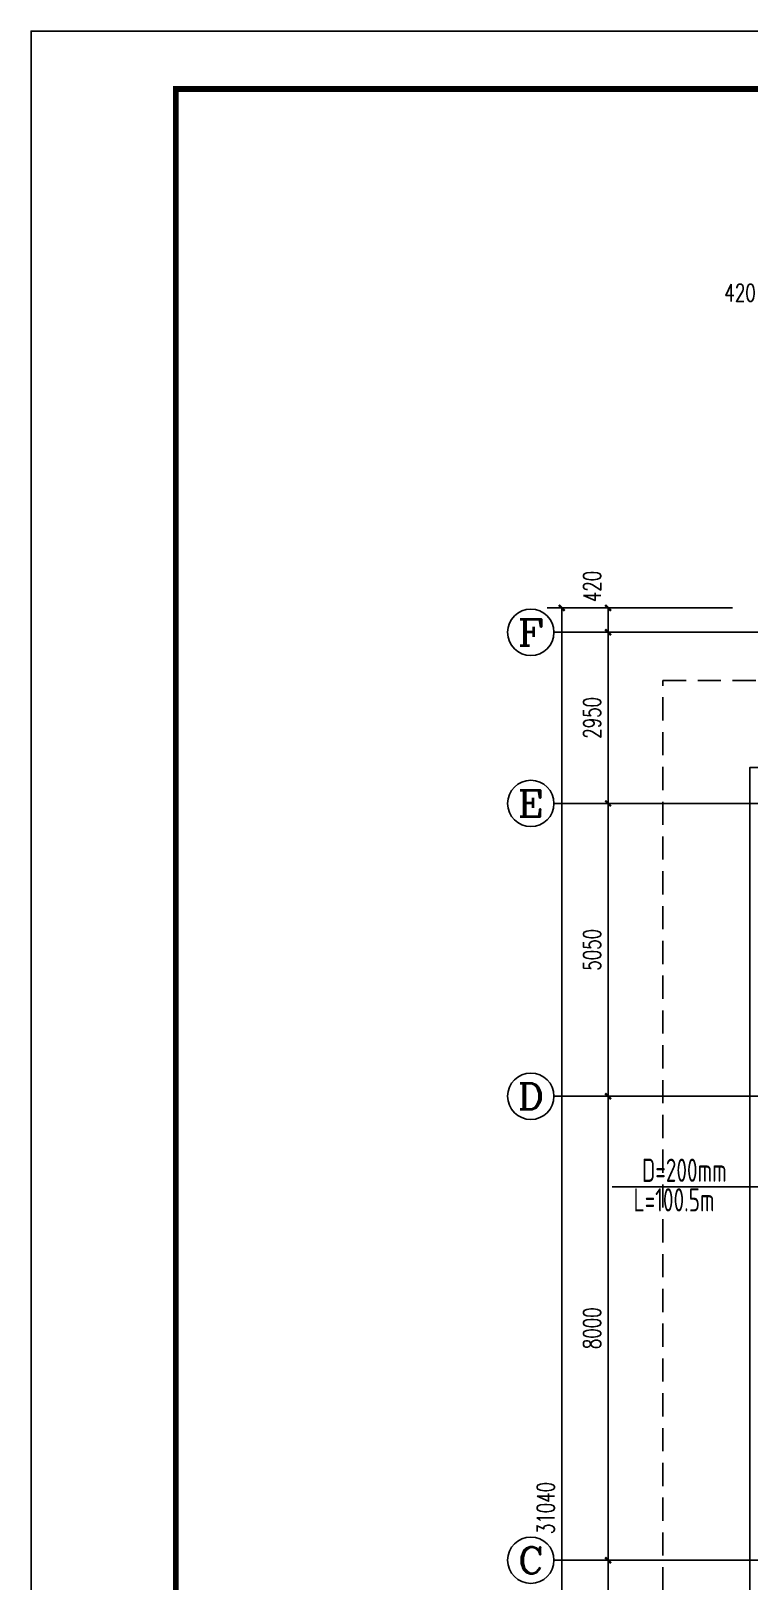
# Model space of a CAD drawing. Extents: x 2430460 to 2514560, y -608375 to -364775.
# Drawn here: x 2430460 to 2442863, y -452918 to -426175 of the extents above; entities that cross this region are included whole.
import ezdxf
from ezdxf.enums import TextEntityAlignment as Align

# ---------------------------------------------------------------- set-up
doc = ezdxf.new("R2010")
doc.units = 0
doc.header["$LTSCALE"] = 1000
doc.header["$MEASUREMENT"] = 0
doc.linetypes.add('_DASH', pattern=[0.6, 0.4, -0.2])
for name, color, linetype in [('AXIS', 3, 'Continuous'), ('AXIS_TEXT', 7, 'Continuous'), ('CURTWALL', 4, 'Continuous'), ('PUB_DIM', 3, 'Continuous'), ('TK', 4, 'Continuous')]:
    doc.layers.add(name, color=color, linetype=linetype)
doc.styles.add('26#标准$0$TSSD_REIN', font='Tssdeng.shx', dxfattribs={"width": 0.7, "bigfont": 'tssdchn.shx'})
doc.styles.add('_TCH_AXIS', font='COMPLEX', dxfattribs={"bigfont": 'GBCBIG'})
doc.styles.add('_TCH_DIM_T3', font='SIMPLEX', dxfattribs={"width": 0.705882, "bigfont": 'GBCBIG'})
doc.styles.add('COMPLEX', font='COMPLEX')
doc.styles.add('HZTXT1', font='romans.shx', dxfattribs={"width": 0.7, "bigfont": 'GBHZFS.SHX'})
doc.styles.get("Standard").update_dxf_attribs({"font": 'gbenor.shx', "bigfont": 'gbcbig.shx'})
doc.dimstyles.new('_TCH_ARCH&&100', dxfattribs={"dimtxt": 297.5, "dimasz": 100, "dimexe": 250, "dimexo": 300, "dimgap": 126.25, "dimtad": 1, "dimdec": 0, "dimzin": 0, "dimdsep": 46, "dimtxsty": '_TCH_DIM_T3', "dimblk": 'ARCHTICK', "dimcen": 0.09, "dimclrt": 7, "dimazin": 2, "dimtfac": 1, "dimtdec": 0, "dimtix": 1, "dimtmove": 2, "dimatfit": 3, "dimfxl": 30, "dimtolj": 1, "dimtzin": 0, "dimarcsym": 0})

# ---------------------------------------------------------------- blocks, each defined once
blk = doc.blocks.new('_ArchTick')
at = {"color": 0, "linetype": 'ByBlock', "const_width": 0.4}
blk.add_lwpolyline([(-0.5, -0.5), (0.5, 0.5)], dxfattribs=at)
blk = doc.blocks.new('*D105')
at = {"layer": 'Defpoints', "color": 0, "transparency": 16777216}
for p in [(-43367, 27780), (-40920, 27780), (-40920, 27360)]:
    blk.add_point(p, dxfattribs=at)
at = {"layer": 'PUB_DIM', "color": 0, "lineweight": -2, "transparency": 16777216}
for p, q in [((-41220, 27780), (-43617, 27780)), ((-43367, 27360), (-43367, 27780)), ((-41220, 27360), (-43617, 27360))]:
    blk.add_line(p, q, dxfattribs=at)
at = {"layer": 'PUB_DIM', "color": 0, "lineweight": -2, "transparency": 16777216, "xscale": 100, "yscale": 100, "zscale": 100}
for p, rotation in [((-43367, 27780), 90), ((-43367, 27360), 270)]:
    blk.add_blockref('_ArchTick', p, dxfattribs=dict(at, rotation=rotation))
at = {"layer": 'PUB_DIM', "color": 7, "transparency": 16777216, "insert": (-43642, 28150), "char_height": 297.5, "attachment_point": 5, "rotation": 90, "style": '_TCH_DIM_T3'}
blk.add_mtext('\\A1;420', dxfattribs=at)
blk = doc.blocks.new('*D106')
at = {"layer": 'Defpoints', "color": 0, "transparency": 16777216}
for p in [(-43367, 27360), (-40920, 27360), (-40920, 24410)]:
    blk.add_point(p, dxfattribs=at)
at = {"layer": 'PUB_DIM', "color": 0, "lineweight": -2, "transparency": 16777216}
for p, q in [((-41220, 27360), (-43617, 27360)), ((-43367, 24410), (-43367, 27360)), ((-41220, 24410), (-43617, 24410))]:
    blk.add_line(p, q, dxfattribs=at)
at = {"layer": 'PUB_DIM', "color": 0, "lineweight": -2, "transparency": 16777216, "xscale": 100, "yscale": 100, "zscale": 100}
for p, rotation in [((-43367, 27360), 90), ((-43367, 24410), 270)]:
    blk.add_blockref('_ArchTick', p, dxfattribs=dict(at, rotation=rotation))
at = {"layer": 'PUB_DIM', "color": 7, "transparency": 16777216, "insert": (-43642, 25885), "char_height": 297.5, "attachment_point": 5, "rotation": 90, "style": '_TCH_DIM_T3'}
blk.add_mtext('\\A1;2950', dxfattribs=at)
blk = doc.blocks.new('*D107')
at = {"layer": 'Defpoints', "color": 0, "transparency": 16777216}
for p in [(-43367, 24410), (-40920, 24410), (-40920, 19360)]:
    blk.add_point(p, dxfattribs=at)
at = {"layer": 'PUB_DIM', "color": 0, "lineweight": -2, "transparency": 16777216}
for p, q in [((-41220, 24410), (-43617, 24410)), ((-43367, 19360), (-43367, 24410)), ((-41220, 19360), (-43617, 19360))]:
    blk.add_line(p, q, dxfattribs=at)
at = {"layer": 'PUB_DIM', "color": 0, "lineweight": -2, "transparency": 16777216, "xscale": 100, "yscale": 100, "zscale": 100}
for p, rotation in [((-43367, 24410), 90), ((-43367, 19360), 270)]:
    blk.add_blockref('_ArchTick', p, dxfattribs=dict(at, rotation=rotation))
at = {"layer": 'PUB_DIM', "color": 7, "transparency": 16777216, "insert": (-43642, 21885), "char_height": 297.5, "attachment_point": 5, "rotation": 90, "style": '_TCH_DIM_T3'}
blk.add_mtext('\\A1;5050', dxfattribs=at)
blk = doc.blocks.new('*D108')
at = {"layer": 'Defpoints', "color": 0, "transparency": 16777216}
for p in [(-43367, 19360), (-40920, 19360), (-40920, 11360)]:
    blk.add_point(p, dxfattribs=at)
at = {"layer": 'PUB_DIM', "color": 0, "lineweight": -2, "transparency": 16777216}
for p, q in [((-41220, 19360), (-43617, 19360)), ((-43367, 11360), (-43367, 19360)), ((-41220, 11360), (-43617, 11360))]:
    blk.add_line(p, q, dxfattribs=at)
at = {"layer": 'PUB_DIM', "color": 0, "lineweight": -2, "transparency": 16777216, "xscale": 100, "yscale": 100, "zscale": 100}
for p, rotation in [((-43367, 19360), 90), ((-43367, 11360), 270)]:
    blk.add_blockref('_ArchTick', p, dxfattribs=dict(at, rotation=rotation))
at = {"layer": 'PUB_DIM', "color": 7, "transparency": 16777216, "insert": (-43642, 15360), "char_height": 297.5, "attachment_point": 5, "rotation": 90, "style": '_TCH_DIM_T3'}
blk.add_mtext('\\A1;8000', dxfattribs=at)
blk = doc.blocks.new('*D109')
at = {"layer": 'Defpoints', "color": 0, "transparency": 16777216}
for p in [(-43367, 11360), (-40920, 11360), (-40920, 3360)]:
    blk.add_point(p, dxfattribs=at)
at = {"layer": 'PUB_DIM', "color": 0, "lineweight": -2, "transparency": 16777216}
for p, q in [((-41220, 11360), (-43617, 11360)), ((-43367, 3360), (-43367, 11360)), ((-41220, 3360), (-43617, 3360))]:
    blk.add_line(p, q, dxfattribs=at)
at = {"layer": 'PUB_DIM', "color": 0, "lineweight": -2, "transparency": 16777216, "xscale": 100, "yscale": 100, "zscale": 100}
for p, rotation in [((-43367, 11360), 90), ((-43367, 3360), 270)]:
    blk.add_blockref('_ArchTick', p, dxfattribs=dict(at, rotation=rotation))
at = {"layer": 'PUB_DIM', "color": 7, "transparency": 16777216, "insert": (-43642, 7360), "char_height": 297.5, "attachment_point": 5, "rotation": 90, "style": '_TCH_DIM_T3'}
blk.add_mtext('\\A1;8000', dxfattribs=at)
blk = doc.blocks.new('*D112')
at = {"layer": 'Defpoints', "color": 0, "transparency": 16777216}
for p in [(-44167, 27780), (-42976, 27780), (-42976, -3260)]:
    blk.add_point(p, dxfattribs=at)
at = {"layer": 'PUB_DIM', "color": 0, "lineweight": -2, "transparency": 16777216}
for p, q in [((-43276, 27780), (-44417, 27780)), ((-44167, -3260), (-44167, 27780)), ((-43276, -3260), (-44417, -3260))]:
    blk.add_line(p, q, dxfattribs=at)
at = {"layer": 'PUB_DIM', "color": 0, "lineweight": -2, "transparency": 16777216, "xscale": 100, "yscale": 100, "zscale": 100}
for p, rotation in [((-44167, 27780), 90), ((-44167, -3260), 270)]:
    blk.add_blockref('_ArchTick', p, dxfattribs=dict(at, rotation=rotation))
at = {"layer": 'PUB_DIM', "color": 7, "transparency": 16777216, "insert": (-44442, 12260), "char_height": 297.5, "attachment_point": 5, "rotation": 90, "style": '_TCH_DIM_T3'}
blk.add_mtext('\\A1;31040', dxfattribs=at)
blk = doc.blocks.new('*D123')
at = {"layer": 'Defpoints', "color": 0, "transparency": 16777216}
for p in [(-40300, 32940), (-40720, 31924), (-40300, 31924)]:
    blk.add_point(p, dxfattribs=at)
at = {"layer": 'PUB_DIM', "color": 0, "lineweight": -2, "transparency": 16777216}
for p, q in [((-40720, 32224), (-40720, 33190)), ((-40300, 32224), (-40300, 33190)), ((-40720, 32940), (-40300, 32940))]:
    blk.add_line(p, q, dxfattribs=at)
at = {"layer": 'PUB_DIM', "color": 0, "lineweight": -2, "transparency": 16777216, "xscale": 100, "yscale": 100, "zscale": 100, "rotation": 180}
blk.add_blockref('_ArchTick', (-40720, 32940), dxfattribs=at)
at = {"layer": 'PUB_DIM', "color": 0, "lineweight": -2, "transparency": 16777216, "xscale": 100, "yscale": 100, "zscale": 100}
blk.add_blockref('_ArchTick', (-40300, 32940), dxfattribs=at)
at = {"layer": 'PUB_DIM', "color": 7, "transparency": 16777216, "insert": (-41090, 33215), "char_height": 297.5, "attachment_point": 5, "style": '_TCH_DIM_T3'}
blk.add_mtext('\\A1;420', dxfattribs=at)
blk = doc.blocks.new('*D216')
at = {"layer": 'Defpoints', "color": 0, "transparency": 16777216}
for p in [(-43367, 27780), (-40920, 27780), (-40920, 27360)]:
    blk.add_point(p, dxfattribs=at)
at = {"layer": 'PUB_DIM', "color": 0, "lineweight": -2, "transparency": 16777216}
for p, q in [((-41220, 27780), (-43617, 27780)), ((-43367, 27360), (-43367, 27780)), ((-41220, 27360), (-43617, 27360))]:
    blk.add_line(p, q, dxfattribs=at)
at = {"layer": 'PUB_DIM', "color": 0, "lineweight": -2, "transparency": 16777216, "xscale": 100, "yscale": 100, "zscale": 100}
for p, rotation in [((-43367, 27780), 90), ((-43367, 27360), 270)]:
    blk.add_blockref('_ArchTick', p, dxfattribs=dict(at, rotation=rotation))
at = {"layer": 'PUB_DIM', "color": 7, "transparency": 16777216, "insert": (-43642, 28150), "char_height": 297.5, "attachment_point": 5, "rotation": 90, "style": '_TCH_DIM_T3'}
blk.add_mtext('\\A1;420', dxfattribs=at)
blk = doc.blocks.new('*D217')
at = {"layer": 'Defpoints', "color": 0, "transparency": 16777216}
for p in [(-43367, 27360), (-40920, 27360), (-40920, 24410)]:
    blk.add_point(p, dxfattribs=at)
at = {"layer": 'PUB_DIM', "color": 0, "lineweight": -2, "transparency": 16777216}
for p, q in [((-41220, 27360), (-43617, 27360)), ((-43367, 24410), (-43367, 27360)), ((-41220, 24410), (-43617, 24410))]:
    blk.add_line(p, q, dxfattribs=at)
at = {"layer": 'PUB_DIM', "color": 0, "lineweight": -2, "transparency": 16777216, "xscale": 100, "yscale": 100, "zscale": 100}
for p, rotation in [((-43367, 27360), 90), ((-43367, 24410), 270)]:
    blk.add_blockref('_ArchTick', p, dxfattribs=dict(at, rotation=rotation))
at = {"layer": 'PUB_DIM', "color": 7, "transparency": 16777216, "insert": (-43642, 25885), "char_height": 297.5, "attachment_point": 5, "rotation": 90, "style": '_TCH_DIM_T3'}
blk.add_mtext('\\A1;2950', dxfattribs=at)
blk = doc.blocks.new('*D218')
at = {"layer": 'Defpoints', "color": 0, "transparency": 16777216}
for p in [(-43367, 24410), (-40920, 24410), (-40920, 19360)]:
    blk.add_point(p, dxfattribs=at)
at = {"layer": 'PUB_DIM', "color": 0, "lineweight": -2, "transparency": 16777216}
for p, q in [((-41220, 24410), (-43617, 24410)), ((-43367, 19360), (-43367, 24410)), ((-41220, 19360), (-43617, 19360))]:
    blk.add_line(p, q, dxfattribs=at)
at = {"layer": 'PUB_DIM', "color": 0, "lineweight": -2, "transparency": 16777216, "xscale": 100, "yscale": 100, "zscale": 100}
for p, rotation in [((-43367, 24410), 90), ((-43367, 19360), 270)]:
    blk.add_blockref('_ArchTick', p, dxfattribs=dict(at, rotation=rotation))
at = {"layer": 'PUB_DIM', "color": 7, "transparency": 16777216, "insert": (-43642, 21885), "char_height": 297.5, "attachment_point": 5, "rotation": 90, "style": '_TCH_DIM_T3'}
blk.add_mtext('\\A1;5050', dxfattribs=at)
blk = doc.blocks.new('*D219')
at = {"layer": 'Defpoints', "color": 0, "transparency": 16777216}
for p in [(-43367, 19360), (-40920, 19360), (-40920, 11360)]:
    blk.add_point(p, dxfattribs=at)
at = {"layer": 'PUB_DIM', "color": 0, "lineweight": -2, "transparency": 16777216}
for p, q in [((-41220, 19360), (-43617, 19360)), ((-43367, 11360), (-43367, 19360)), ((-41220, 11360), (-43617, 11360))]:
    blk.add_line(p, q, dxfattribs=at)
at = {"layer": 'PUB_DIM', "color": 0, "lineweight": -2, "transparency": 16777216, "xscale": 100, "yscale": 100, "zscale": 100}
for p, rotation in [((-43367, 19360), 90), ((-43367, 11360), 270)]:
    blk.add_blockref('_ArchTick', p, dxfattribs=dict(at, rotation=rotation))
at = {"layer": 'PUB_DIM', "color": 7, "transparency": 16777216, "insert": (-43642, 15360), "char_height": 297.5, "attachment_point": 5, "rotation": 90, "style": '_TCH_DIM_T3'}
blk.add_mtext('\\A1;8000', dxfattribs=at)
blk = doc.blocks.new('*D220')
at = {"layer": 'Defpoints', "color": 0, "transparency": 16777216}
for p in [(-43367, 11360), (-40920, 11360), (-40920, 3360)]:
    blk.add_point(p, dxfattribs=at)
at = {"layer": 'PUB_DIM', "color": 0, "lineweight": -2, "transparency": 16777216}
for p, q in [((-41220, 11360), (-43617, 11360)), ((-43367, 3360), (-43367, 11360)), ((-41220, 3360), (-43617, 3360))]:
    blk.add_line(p, q, dxfattribs=at)
at = {"layer": 'PUB_DIM', "color": 0, "lineweight": -2, "transparency": 16777216, "xscale": 100, "yscale": 100, "zscale": 100}
for p, rotation in [((-43367, 11360), 90), ((-43367, 3360), 270)]:
    blk.add_blockref('_ArchTick', p, dxfattribs=dict(at, rotation=rotation))
at = {"layer": 'PUB_DIM', "color": 7, "transparency": 16777216, "insert": (-43642, 7360), "char_height": 297.5, "attachment_point": 5, "rotation": 90, "style": '_TCH_DIM_T3'}
blk.add_mtext('\\A1;8000', dxfattribs=at)
blk = doc.blocks.new('*D223')
at = {"layer": 'Defpoints', "color": 0, "transparency": 16777216}
for p in [(-44167, 27780), (-42976, 27780), (-42976, -3260)]:
    blk.add_point(p, dxfattribs=at)
at = {"layer": 'PUB_DIM', "color": 0, "lineweight": -2, "transparency": 16777216}
for p, q in [((-43276, 27780), (-44417, 27780)), ((-44167, -3260), (-44167, 27780)), ((-43276, -3260), (-44417, -3260))]:
    blk.add_line(p, q, dxfattribs=at)
at = {"layer": 'PUB_DIM', "color": 0, "lineweight": -2, "transparency": 16777216, "xscale": 100, "yscale": 100, "zscale": 100}
for p, rotation in [((-44167, 27780), 90), ((-44167, -3260), 270)]:
    blk.add_blockref('_ArchTick', p, dxfattribs=dict(at, rotation=rotation))
at = {"layer": 'PUB_DIM', "color": 7, "transparency": 16777216, "insert": (-44442, 12260), "char_height": 297.5, "attachment_point": 5, "rotation": 90, "style": '_TCH_DIM_T3'}
blk.add_mtext('\\A1;31040', dxfattribs=at)
blk = doc.blocks.new('*D234')
at = {"layer": 'Defpoints', "color": 0, "transparency": 16777216}
for p in [(-40300, 32940), (-40720, 31924), (-40300, 31924)]:
    blk.add_point(p, dxfattribs=at)
at = {"layer": 'PUB_DIM', "color": 0, "lineweight": -2, "transparency": 16777216}
for p, q in [((-40720, 32224), (-40720, 33190)), ((-40300, 32224), (-40300, 33190)), ((-40720, 32940), (-40300, 32940))]:
    blk.add_line(p, q, dxfattribs=at)
at = {"layer": 'PUB_DIM', "color": 0, "lineweight": -2, "transparency": 16777216, "xscale": 100, "yscale": 100, "zscale": 100, "rotation": 180}
blk.add_blockref('_ArchTick', (-40720, 32940), dxfattribs=at)
at = {"layer": 'PUB_DIM', "color": 0, "lineweight": -2, "transparency": 16777216, "xscale": 100, "yscale": 100, "zscale": 100}
blk.add_blockref('_ArchTick', (-40300, 32940), dxfattribs=at)
at = {"layer": 'PUB_DIM', "color": 7, "transparency": 16777216, "insert": (-41090, 33215), "char_height": 297.5, "attachment_point": 5, "style": '_TCH_DIM_T3'}
blk.add_mtext('\\A1;420', dxfattribs=at)
blk = doc.blocks.new('*D327')
at = {"layer": 'Defpoints', "color": 0, "transparency": 16777216}
for p in [(-43367, 27780), (-40920, 27780), (-40920, 27360)]:
    blk.add_point(p, dxfattribs=at)
at = {"layer": 'PUB_DIM', "color": 0, "lineweight": -2, "transparency": 16777216}
for p, q in [((-41220, 27780), (-43617, 27780)), ((-43367, 27360), (-43367, 27780)), ((-41220, 27360), (-43617, 27360))]:
    blk.add_line(p, q, dxfattribs=at)
at = {"layer": 'PUB_DIM', "color": 0, "lineweight": -2, "transparency": 16777216, "xscale": 100, "yscale": 100, "zscale": 100}
for p, rotation in [((-43367, 27780), 90), ((-43367, 27360), 270)]:
    blk.add_blockref('_ArchTick', p, dxfattribs=dict(at, rotation=rotation))
at = {"layer": 'PUB_DIM', "color": 7, "transparency": 16777216, "insert": (-43642, 28150), "char_height": 297.5, "attachment_point": 5, "rotation": 90, "style": '_TCH_DIM_T3'}
blk.add_mtext('\\A1;420', dxfattribs=at)
blk = doc.blocks.new('*D328')
at = {"layer": 'Defpoints', "color": 0, "transparency": 16777216}
for p in [(-43367, 27360), (-40920, 27360), (-40920, 24410)]:
    blk.add_point(p, dxfattribs=at)
at = {"layer": 'PUB_DIM', "color": 0, "lineweight": -2, "transparency": 16777216}
for p, q in [((-41220, 27360), (-43617, 27360)), ((-43367, 24410), (-43367, 27360)), ((-41220, 24410), (-43617, 24410))]:
    blk.add_line(p, q, dxfattribs=at)
at = {"layer": 'PUB_DIM', "color": 0, "lineweight": -2, "transparency": 16777216, "xscale": 100, "yscale": 100, "zscale": 100}
for p, rotation in [((-43367, 27360), 90), ((-43367, 24410), 270)]:
    blk.add_blockref('_ArchTick', p, dxfattribs=dict(at, rotation=rotation))
at = {"layer": 'PUB_DIM', "color": 7, "transparency": 16777216, "insert": (-43642, 25885), "char_height": 297.5, "attachment_point": 5, "rotation": 90, "style": '_TCH_DIM_T3'}
blk.add_mtext('\\A1;2950', dxfattribs=at)
blk = doc.blocks.new('*D329')
at = {"layer": 'Defpoints', "color": 0, "transparency": 16777216}
for p in [(-43367, 24410), (-40920, 24410), (-40920, 19360)]:
    blk.add_point(p, dxfattribs=at)
at = {"layer": 'PUB_DIM', "color": 0, "lineweight": -2, "transparency": 16777216}
for p, q in [((-41220, 24410), (-43617, 24410)), ((-43367, 19360), (-43367, 24410)), ((-41220, 19360), (-43617, 19360))]:
    blk.add_line(p, q, dxfattribs=at)
at = {"layer": 'PUB_DIM', "color": 0, "lineweight": -2, "transparency": 16777216, "xscale": 100, "yscale": 100, "zscale": 100}
for p, rotation in [((-43367, 24410), 90), ((-43367, 19360), 270)]:
    blk.add_blockref('_ArchTick', p, dxfattribs=dict(at, rotation=rotation))
at = {"layer": 'PUB_DIM', "color": 7, "transparency": 16777216, "insert": (-43642, 21885), "char_height": 297.5, "attachment_point": 5, "rotation": 90, "style": '_TCH_DIM_T3'}
blk.add_mtext('\\A1;5050', dxfattribs=at)
blk = doc.blocks.new('*D330')
at = {"layer": 'Defpoints', "color": 0, "transparency": 16777216}
for p in [(-43367, 19360), (-40920, 19360), (-40920, 11360)]:
    blk.add_point(p, dxfattribs=at)
at = {"layer": 'PUB_DIM', "color": 0, "lineweight": -2, "transparency": 16777216}
for p, q in [((-41220, 19360), (-43617, 19360)), ((-43367, 11360), (-43367, 19360)), ((-41220, 11360), (-43617, 11360))]:
    blk.add_line(p, q, dxfattribs=at)
at = {"layer": 'PUB_DIM', "color": 0, "lineweight": -2, "transparency": 16777216, "xscale": 100, "yscale": 100, "zscale": 100}
for p, rotation in [((-43367, 19360), 90), ((-43367, 11360), 270)]:
    blk.add_blockref('_ArchTick', p, dxfattribs=dict(at, rotation=rotation))
at = {"layer": 'PUB_DIM', "color": 7, "transparency": 16777216, "insert": (-43642, 15360), "char_height": 297.5, "attachment_point": 5, "rotation": 90, "style": '_TCH_DIM_T3'}
blk.add_mtext('\\A1;8000', dxfattribs=at)
blk = doc.blocks.new('*D331')
at = {"layer": 'Defpoints', "color": 0, "transparency": 16777216}
for p in [(-43367, 11360), (-40920, 11360), (-40920, 3360)]:
    blk.add_point(p, dxfattribs=at)
at = {"layer": 'PUB_DIM', "color": 0, "lineweight": -2, "transparency": 16777216}
for p, q in [((-41220, 11360), (-43617, 11360)), ((-43367, 3360), (-43367, 11360)), ((-41220, 3360), (-43617, 3360))]:
    blk.add_line(p, q, dxfattribs=at)
at = {"layer": 'PUB_DIM', "color": 0, "lineweight": -2, "transparency": 16777216, "xscale": 100, "yscale": 100, "zscale": 100}
for p, rotation in [((-43367, 11360), 90), ((-43367, 3360), 270)]:
    blk.add_blockref('_ArchTick', p, dxfattribs=dict(at, rotation=rotation))
at = {"layer": 'PUB_DIM', "color": 7, "transparency": 16777216, "insert": (-43642, 7360), "char_height": 297.5, "attachment_point": 5, "rotation": 90, "style": '_TCH_DIM_T3'}
blk.add_mtext('\\A1;8000', dxfattribs=at)
blk = doc.blocks.new('*D334')
at = {"layer": 'Defpoints', "color": 0, "transparency": 16777216}
for p in [(-44167, 27780), (-42976, 27780), (-42976, -3260)]:
    blk.add_point(p, dxfattribs=at)
at = {"layer": 'PUB_DIM', "color": 0, "lineweight": -2, "transparency": 16777216}
for p, q in [((-43276, 27780), (-44417, 27780)), ((-44167, -3260), (-44167, 27780)), ((-43276, -3260), (-44417, -3260))]:
    blk.add_line(p, q, dxfattribs=at)
at = {"layer": 'PUB_DIM', "color": 0, "lineweight": -2, "transparency": 16777216, "xscale": 100, "yscale": 100, "zscale": 100}
for p, rotation in [((-44167, 27780), 90), ((-44167, -3260), 270)]:
    blk.add_blockref('_ArchTick', p, dxfattribs=dict(at, rotation=rotation))
at = {"layer": 'PUB_DIM', "color": 7, "transparency": 16777216, "insert": (-44442, 12260), "char_height": 297.5, "attachment_point": 5, "rotation": 90, "style": '_TCH_DIM_T3'}
blk.add_mtext('\\A1;31040', dxfattribs=at)
blk = doc.blocks.new('*D345')
at = {"layer": 'Defpoints', "color": 0, "transparency": 16777216}
for p in [(-40300, 32940), (-40720, 31924), (-40300, 31924)]:
    blk.add_point(p, dxfattribs=at)
at = {"layer": 'PUB_DIM', "color": 0, "lineweight": -2, "transparency": 16777216}
for p, q in [((-40720, 32224), (-40720, 33190)), ((-40300, 32224), (-40300, 33190)), ((-40720, 32940), (-40300, 32940))]:
    blk.add_line(p, q, dxfattribs=at)
at = {"layer": 'PUB_DIM', "color": 0, "lineweight": -2, "transparency": 16777216, "xscale": 100, "yscale": 100, "zscale": 100, "rotation": 180}
blk.add_blockref('_ArchTick', (-40720, 32940), dxfattribs=at)
at = {"layer": 'PUB_DIM', "color": 0, "lineweight": -2, "transparency": 16777216, "xscale": 100, "yscale": 100, "zscale": 100}
blk.add_blockref('_ArchTick', (-40300, 32940), dxfattribs=at)
at = {"layer": 'PUB_DIM', "color": 7, "transparency": 16777216, "insert": (-41090, 33215), "char_height": 297.5, "attachment_point": 5, "style": '_TCH_DIM_T3'}
blk.add_mtext('\\A1;420', dxfattribs=at)
blk = doc.blocks.new('*D435')
at = {"layer": 'Defpoints', "color": 0, "transparency": 16777216}
for p in [(-43367, 27780), (-40920, 27780), (-40920, 27360)]:
    blk.add_point(p, dxfattribs=at)
at = {"layer": 'PUB_DIM', "color": 0, "lineweight": -2, "transparency": 16777216}
for p, q in [((-41220, 27780), (-43617, 27780)), ((-43367, 27360), (-43367, 27780)), ((-41220, 27360), (-43617, 27360))]:
    blk.add_line(p, q, dxfattribs=at)
at = {"layer": 'PUB_DIM', "color": 0, "lineweight": -2, "transparency": 16777216, "xscale": 100, "yscale": 100, "zscale": 100}
for p, rotation in [((-43367, 27780), 90), ((-43367, 27360), 270)]:
    blk.add_blockref('_ArchTick', p, dxfattribs=dict(at, rotation=rotation))
at = {"layer": 'PUB_DIM', "color": 7, "transparency": 16777216, "insert": (-43642, 28150), "char_height": 297.5, "attachment_point": 5, "rotation": 90, "style": '_TCH_DIM_T3'}
blk.add_mtext('\\A1;420', dxfattribs=at)
blk = doc.blocks.new('*D436')
at = {"layer": 'Defpoints', "color": 0, "transparency": 16777216}
for p in [(-43367, 27360), (-40920, 27360), (-40920, 24410)]:
    blk.add_point(p, dxfattribs=at)
at = {"layer": 'PUB_DIM', "color": 0, "lineweight": -2, "transparency": 16777216}
for p, q in [((-41220, 27360), (-43617, 27360)), ((-43367, 24410), (-43367, 27360)), ((-41220, 24410), (-43617, 24410))]:
    blk.add_line(p, q, dxfattribs=at)
at = {"layer": 'PUB_DIM', "color": 0, "lineweight": -2, "transparency": 16777216, "xscale": 100, "yscale": 100, "zscale": 100}
for p, rotation in [((-43367, 27360), 90), ((-43367, 24410), 270)]:
    blk.add_blockref('_ArchTick', p, dxfattribs=dict(at, rotation=rotation))
at = {"layer": 'PUB_DIM', "color": 7, "transparency": 16777216, "insert": (-43642, 25885), "char_height": 297.5, "attachment_point": 5, "rotation": 90, "style": '_TCH_DIM_T3'}
blk.add_mtext('\\A1;2950', dxfattribs=at)
blk = doc.blocks.new('*D437')
at = {"layer": 'Defpoints', "color": 0, "transparency": 16777216}
for p in [(-43367, 24410), (-40920, 24410), (-40920, 19360)]:
    blk.add_point(p, dxfattribs=at)
at = {"layer": 'PUB_DIM', "color": 0, "lineweight": -2, "transparency": 16777216}
for p, q in [((-41220, 24410), (-43617, 24410)), ((-43367, 19360), (-43367, 24410)), ((-41220, 19360), (-43617, 19360))]:
    blk.add_line(p, q, dxfattribs=at)
at = {"layer": 'PUB_DIM', "color": 0, "lineweight": -2, "transparency": 16777216, "xscale": 100, "yscale": 100, "zscale": 100}
for p, rotation in [((-43367, 24410), 90), ((-43367, 19360), 270)]:
    blk.add_blockref('_ArchTick', p, dxfattribs=dict(at, rotation=rotation))
at = {"layer": 'PUB_DIM', "color": 7, "transparency": 16777216, "insert": (-43642, 21885), "char_height": 297.5, "attachment_point": 5, "rotation": 90, "style": '_TCH_DIM_T3'}
blk.add_mtext('\\A1;5050', dxfattribs=at)
blk = doc.blocks.new('*D438')
at = {"layer": 'Defpoints', "color": 0, "transparency": 16777216}
for p in [(-43367, 19360), (-40920, 19360), (-40920, 11360)]:
    blk.add_point(p, dxfattribs=at)
at = {"layer": 'PUB_DIM', "color": 0, "lineweight": -2, "transparency": 16777216}
for p, q in [((-41220, 19360), (-43617, 19360)), ((-43367, 11360), (-43367, 19360)), ((-41220, 11360), (-43617, 11360))]:
    blk.add_line(p, q, dxfattribs=at)
at = {"layer": 'PUB_DIM', "color": 0, "lineweight": -2, "transparency": 16777216, "xscale": 100, "yscale": 100, "zscale": 100}
for p, rotation in [((-43367, 19360), 90), ((-43367, 11360), 270)]:
    blk.add_blockref('_ArchTick', p, dxfattribs=dict(at, rotation=rotation))
at = {"layer": 'PUB_DIM', "color": 7, "transparency": 16777216, "insert": (-43642, 15360), "char_height": 297.5, "attachment_point": 5, "rotation": 90, "style": '_TCH_DIM_T3'}
blk.add_mtext('\\A1;8000', dxfattribs=at)
blk = doc.blocks.new('*D439')
at = {"layer": 'Defpoints', "color": 0, "transparency": 16777216}
for p in [(-43367, 11360), (-40920, 11360), (-40920, 3360)]:
    blk.add_point(p, dxfattribs=at)
at = {"layer": 'PUB_DIM', "color": 0, "lineweight": -2, "transparency": 16777216}
for p, q in [((-41220, 11360), (-43617, 11360)), ((-43367, 3360), (-43367, 11360)), ((-41220, 3360), (-43617, 3360))]:
    blk.add_line(p, q, dxfattribs=at)
at = {"layer": 'PUB_DIM', "color": 0, "lineweight": -2, "transparency": 16777216, "xscale": 100, "yscale": 100, "zscale": 100}
for p, rotation in [((-43367, 11360), 90), ((-43367, 3360), 270)]:
    blk.add_blockref('_ArchTick', p, dxfattribs=dict(at, rotation=rotation))
at = {"layer": 'PUB_DIM', "color": 7, "transparency": 16777216, "insert": (-43642, 7360), "char_height": 297.5, "attachment_point": 5, "rotation": 90, "style": '_TCH_DIM_T3'}
blk.add_mtext('\\A1;8000', dxfattribs=at)
blk = doc.blocks.new('*D442')
at = {"layer": 'Defpoints', "color": 0, "transparency": 16777216}
for p in [(-44167, 27780), (-42976, 27780), (-42976, -3260)]:
    blk.add_point(p, dxfattribs=at)
at = {"layer": 'PUB_DIM', "color": 0, "lineweight": -2, "transparency": 16777216}
for p, q in [((-43276, 27780), (-44417, 27780)), ((-44167, -3260), (-44167, 27780)), ((-43276, -3260), (-44417, -3260))]:
    blk.add_line(p, q, dxfattribs=at)
at = {"layer": 'PUB_DIM', "color": 0, "lineweight": -2, "transparency": 16777216, "xscale": 100, "yscale": 100, "zscale": 100}
for p, rotation in [((-44167, 27780), 90), ((-44167, -3260), 270)]:
    blk.add_blockref('_ArchTick', p, dxfattribs=dict(at, rotation=rotation))
at = {"layer": 'PUB_DIM', "color": 7, "transparency": 16777216, "insert": (-44442, 12260), "char_height": 297.5, "attachment_point": 5, "rotation": 90, "style": '_TCH_DIM_T3'}
blk.add_mtext('\\A1;31040', dxfattribs=at)
blk = doc.blocks.new('*D453')
at = {"layer": 'Defpoints', "color": 0, "transparency": 16777216}
for p in [(-40300, 32940), (-40720, 31924), (-40300, 31924)]:
    blk.add_point(p, dxfattribs=at)
at = {"layer": 'PUB_DIM', "color": 0, "lineweight": -2, "transparency": 16777216}
for p, q in [((-40720, 32224), (-40720, 33190)), ((-40300, 32224), (-40300, 33190)), ((-40720, 32940), (-40300, 32940))]:
    blk.add_line(p, q, dxfattribs=at)
at = {"layer": 'PUB_DIM', "color": 0, "lineweight": -2, "transparency": 16777216, "xscale": 100, "yscale": 100, "zscale": 100, "rotation": 180}
blk.add_blockref('_ArchTick', (-40720, 32940), dxfattribs=at)
at = {"layer": 'PUB_DIM', "color": 0, "lineweight": -2, "transparency": 16777216, "xscale": 100, "yscale": 100, "zscale": 100}
blk.add_blockref('_ArchTick', (-40300, 32940), dxfattribs=at)
at = {"layer": 'PUB_DIM', "color": 7, "transparency": 16777216, "insert": (-41090, 33215), "char_height": 297.5, "attachment_point": 5, "style": '_TCH_DIM_T3'}
blk.add_mtext('\\A1;420', dxfattribs=at)
blk = doc.blocks.new('_AXISO')
blk.add_circle((0, 0), 0.5)
at = {"layer": 'AXIS_TEXT', "style": 'COMPLEX', "width": 1.041667}
blk.add_attdef('A', text='', height=0.56, dxfattribs=at).set_placement((-0.25, -0.28), (0.25, -0.28), align=Align.FIT)
blk = doc.blocks.new('*U544')
at = {"color": 3}
blk.add_lwpolyline([(-84100, 0), (0, 0), (0, 59400), (-84100, 59400)], close=True, dxfattribs=at)
at = {"color": 3, "const_width": 100}
blk.add_lwpolyline([(-81600, 1000), (-1000, 1000), (-1000, 58400), (-81600, 58400)], close=True, dxfattribs=at)
at = {"layer": 'TK', "color": 4, "style": 'HZTXT1'}
for tag, height, width, p in [('项目负责1', 400, 0.6, (-4500, 19196)), ('项目负责2', 400, 0.6, (-4500, 18296)), ('专责', 400, 0.6, (-4500, 17396)), ('审定', 400, 0.6, (-4500, 16496)), ('审核', 400, 0.6, (-4500, 15596)), ('校对', 400, 0.6, (-4500, 14696)), ('设计', 400, 0.6, (-4500, 13796)), ('绘图', 400, 0.6, (-4500, 12896)), ('建设单位', 450, 0.6, (-4500, 11050)), ('工号', 400, 0.5, (-5501, 3507)), ('版次', 400, 0.7, (-2138, 3498)), ('阶段', 400, 0.7, (-2138, 2498)), ('比例', 400, 0.7, (-5491, 1513)), ('日期', 400, 0.7, (-2138, 1498))]:
    blk.add_attdef(tag, text='', height=height, dxfattribs=dict(at, width=width)).set_placement(p, align=Align.MIDDLE)
at = {"layer": 'TK', "color": 1, "lineweight": -3, "style": 'HZTXT1', "width": 0.6}
blk.add_attdef('工程名称', text='', height=450, dxfattribs=at).set_placement((-4500, 9050), align=Align.MIDDLE)
at = {"layer": 'TK', "color": 4, "lineweight": -3, "style": 'HZTXT1', "width": 0.6}
blk.add_attdef('子项名称', text='', height=450, dxfattribs=at).set_placement((-4500, 7050), align=Align.MIDDLE)
at = {"layer": 'TK', "color": 1, "lineweight": -3, "width": 0.6, "flags": 104}
blk.add_attdef('图名', text='', height=400, dxfattribs=at).set_placement((-4558, 4958), align=Align.MIDDLE_CENTER)
at = {"layer": 'TK', "color": 1, "style": 'HZTXT1', "width": 0.7}
blk.add_attdef('图号', text='', height=400, dxfattribs=at).set_placement((-5491, 2513), align=Align.MIDDLE)
blk = doc.blocks.new('A$C5D18424C')
at = {"color": 4, "linetype": '_DASH'}
blk.add_lwpolyline([(1820, 2640), (1820, -4760), (-42420, -4760), (-42420, 26530), (-24720, 26530)], dxfattribs=at)
blk.add_lwpolyline([(320, 2640), (320, -3260), (-40920, -3260), (-40920, 25030), (-24720, 25030)])
at = {"layer": 'AXIS'}
for p, q in [((-40300, 27360), (-44300, 27360)), ((-40300, 24410), (-44300, 24410)), ((-40300, 19360), (-44300, 19360)), ((-40300, 11360), (-44300, 11360))]:
    blk.add_line(p, q, dxfattribs=at)
at = {"layer": 'CURTWALL'}
for p, q in [((-40920, -3260), (-40920, 25030)), ((-40920, 25030), (-24720, 25030))]:
    blk.add_line(p, q, dxfattribs=at)
at = {"layer": 'AXIS'}
ref = blk.add_blockref('_AXISO', (-44700, 27360), dxfattribs=dict(at, xscale=800, yscale=800, zscale=800))
ref.add_attrib('A', 'F', dxfattribs={"layer": 'AXIS_TEXT', "height": 452.5, "style": '_TCH_AXIS', "width": 1.3125}).set_placement((-44926.3, 27133.8), (-44473.7, 27133.8), align=Align.FIT)
ref = blk.add_blockref('_AXISO', (-44700, 24410), dxfattribs=dict(at, xscale=800, yscale=800, zscale=800))
ref.add_attrib('A', 'E', dxfattribs={"layer": 'AXIS_TEXT', "height": 452.5, "style": '_TCH_AXIS', "width": 1.3125}).set_placement((-44926.3, 24183.8), (-44473.7, 24183.8), align=Align.FIT)
ref = blk.add_blockref('_AXISO', (-44700, 19360), dxfattribs=dict(at, xscale=800, yscale=800, zscale=800))
ref.add_attrib('A', 'D', dxfattribs={"layer": 'AXIS_TEXT', "height": 452.5, "style": '_TCH_AXIS', "width": 1.235294}).set_placement((-44926.3, 19133.8), (-44473.7, 19133.8), align=Align.FIT)
ref = blk.add_blockref('_AXISO', (-44700, 11360), dxfattribs=dict(at, xscale=800, yscale=800, zscale=800))
ref.add_attrib('A', 'C', dxfattribs={"layer": 'AXIS_TEXT', "height": 452.5, "style": '_TCH_AXIS', "width": 1.4}).set_placement((-44926.3, 11133.8), (-44473.7, 11133.8), align=Align.FIT)
at = {"layer": 'PUB_DIM'}
for base, p1, p2, angle, picture, middle in [((-40300, 32940.5), (-40720, 31923.5), (-40300, 31923.5), 0, '*D123', (-41090, 33215.5)), ((-40300, 32940.5), (-40720, 31923.5), (-40300, 31923.5), 0, '*D234', (-41090, 33215.5)), ((-40300, 32940.5), (-40720, 31923.5), (-40300, 31923.5), 0, '*D345', (-41090, 33215.5)), ((-40300, 32940.5), (-40720, 31923.5), (-40300, 31923.5), 0, '*D453', (-41090, 33215.5)), ((-43367.4, 27780), (-40920, 27360), (-40920, 27780), 90, '*D105', (-43642.4, 28150)), ((-43367.4, 27780), (-40920, 27360), (-40920, 27780), 90, '*D216', (-43642.4, 28150)), ((-43367.4, 27780), (-40920, 27360), (-40920, 27780), 90, '*D327', (-43642.4, 28150)), ((-43367.4, 27780), (-40920, 27360), (-40920, 27780), 90, '*D435', (-43642.4, 28150))]:
    dim = blk.add_linear_dim(base=base, p1=p1, p2=p2, angle=angle, dimstyle='_TCH_ARCH&&100', dxfattribs=at)
    dim.commit()
    dim.dimension.update_dxf_attribs({"geometry": picture, "text_midpoint": middle, "dimtype": 129})
for p1, p2, distance, picture, middle in [((-42976.3, -3260), (-42976.3, 27780), 1190.9, '*D112', (-44442.2, 12260)), ((-42976.3, -3260), (-42976.3, 27780), 1190.9, '*D223', (-44442.2, 12260)), ((-42976.3, -3260), (-42976.3, 27780), 1190.9, '*D334', (-44442.2, 12260)), ((-42976.3, -3260), (-42976.3, 27780), 1190.9, '*D442', (-44442.2, 12260)), ((-40920, 24410), (-40920, 27360), 2447.4, '*D106', (-43642.4, 25885)), ((-40920, 24410), (-40920, 27360), 2447.4, '*D217', (-43642.4, 25885)), ((-40920, 24410), (-40920, 27360), 2447.4, '*D328', (-43642.4, 25885)), ((-40920, 24410), (-40920, 27360), 2447.4, '*D436', (-43642.4, 25885)), ((-40920, 19360), (-40920, 24410), 2447.4, '*D107', (-43642.4, 21885)), ((-40920, 19360), (-40920, 24410), 2447.4, '*D218', (-43642.4, 21885)), ((-40920, 19360), (-40920, 24410), 2447.4, '*D329', (-43642.4, 21885)), ((-40920, 19360), (-40920, 24410), 2447.4, '*D437', (-43642.4, 21885)), ((-40920, 11360), (-40920, 19360), 2447.4, '*D108', (-43642.4, 15360)), ((-40920, 11360), (-40920, 19360), 2447.4, '*D219', (-43642.4, 15360)), ((-40920, 11360), (-40920, 19360), 2447.4, '*D330', (-43642.4, 15360)), ((-40920, 11360), (-40920, 19360), 2447.4, '*D438', (-43642.4, 15360)), ((-40920, 3360), (-40920, 11360), 2447.4, '*D109', (-43642.4, 7360)), ((-40920, 3360), (-40920, 11360), 2447.4, '*D220', (-43642.4, 7360)), ((-40920, 3360), (-40920, 11360), 2447.4, '*D331', (-43642.4, 7360)), ((-40920, 3360), (-40920, 11360), 2447.4, '*D439', (-43642.4, 7360))]:
    dim = blk.add_aligned_dim(p1=p1, p2=p2, distance=distance, dimstyle='_TCH_ARCH&&100', dxfattribs=at)
    dim.commit()
    dim.dimension.update_dxf_attribs({"geometry": picture, "text_midpoint": middle})

msp = doc.modelspace()

# ---------------------------------------------------------------- linework, layer by layer
msp.add_line((2440487.5, -446105.8), (2443589.3, -446105.8))

# ---------------------------------------------------------------- block references
for name, p in [('*U544', (2514560.4, -485574.9)), ('A$C5D18424C', (2483782, -463903.3))]:
    msp.add_blockref(name, p)

# ---------------------------------------------------------------- texts
at = {"char_height": 400, "width": 1509.222, "style": '26#标准$0$TSSD_REIN'}
for s, insert, attachment_point in [('D=200mm', (2442461.4, -446018.6), 9), ('L=100.5m', (2440853.8, -446529.6), 7)]:
    msp.add_mtext(s, dxfattribs=dict(at, insert=insert, attachment_point=attachment_point))

doc.saveas('drawing.dxf')
